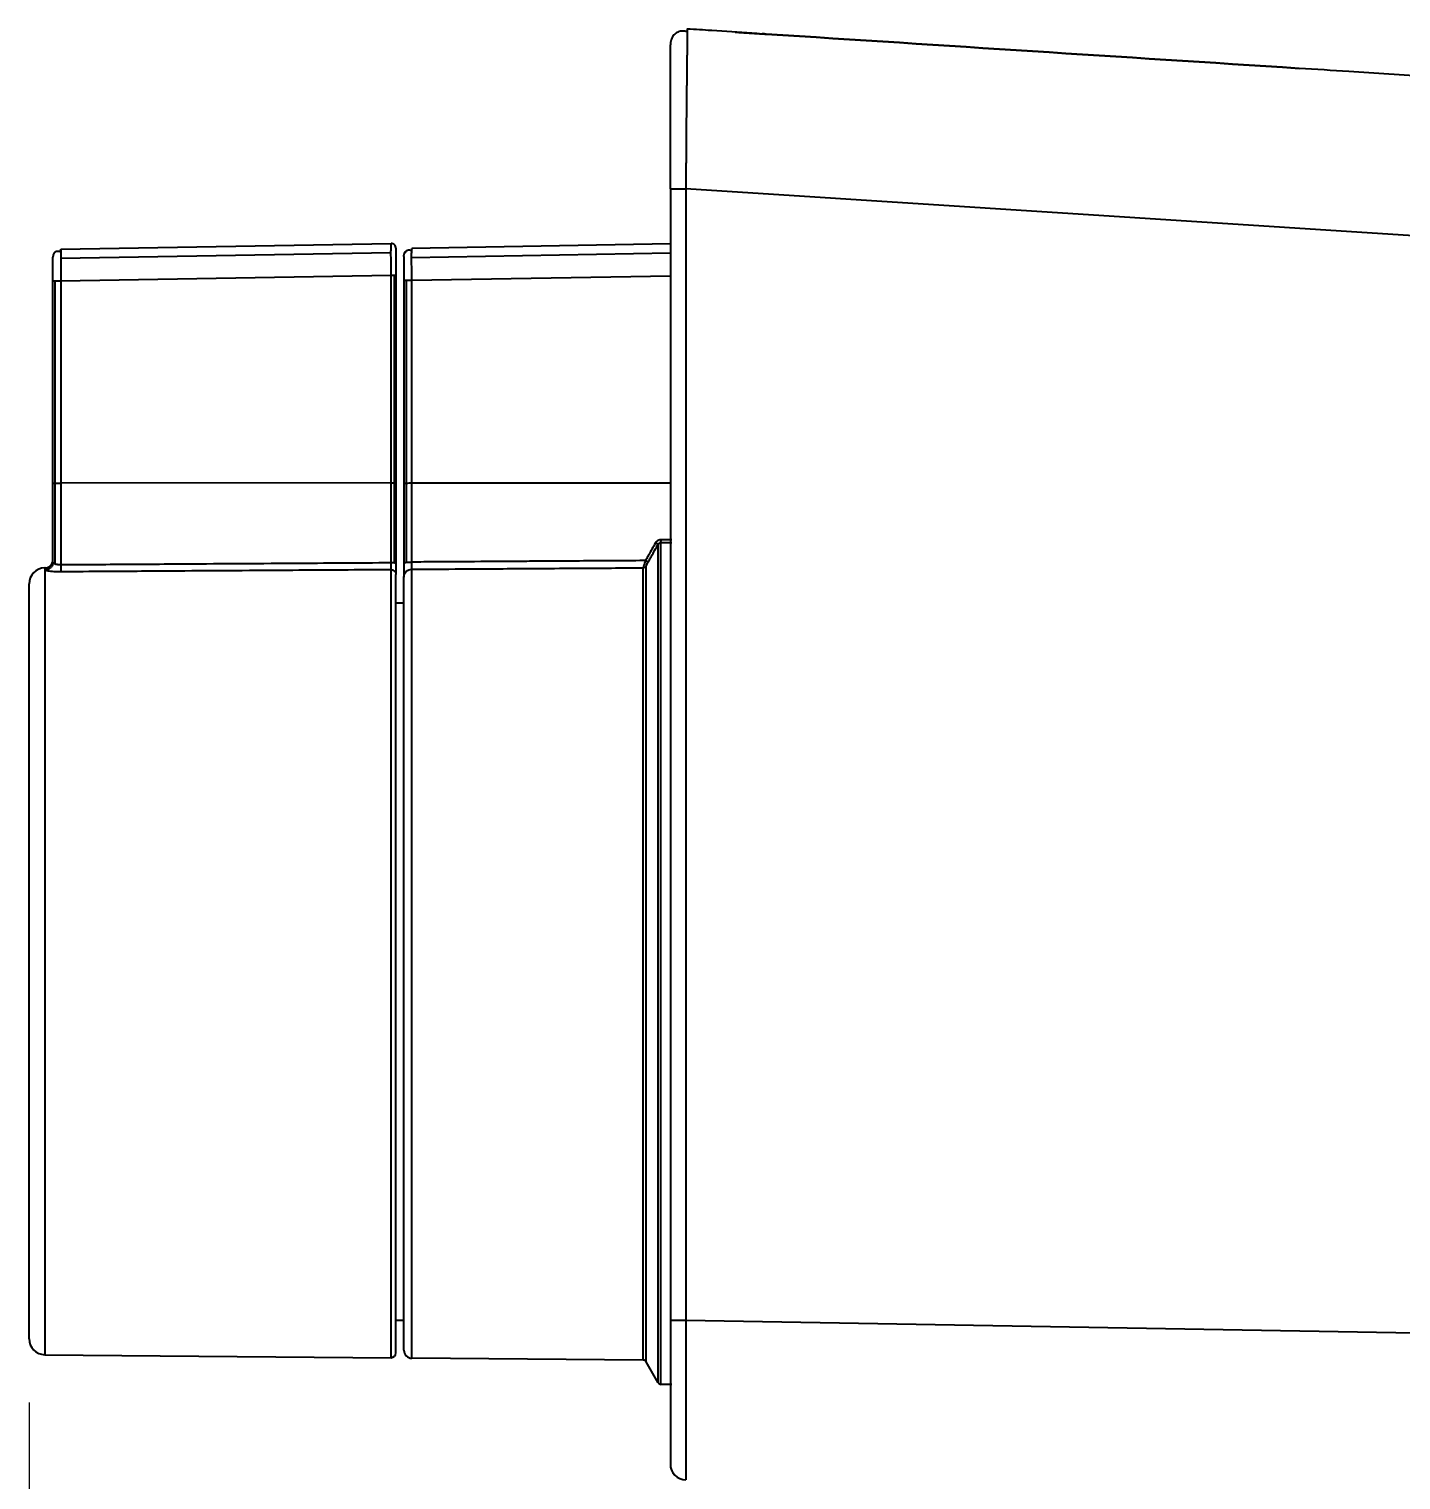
# Model space of a CAD drawing. Extents: x 11391 to 14551, y -233 to 2082.
# Drawn here: x 13400.2 to 13486.2, y 230.8 to 321.8 of the extents above; entities that cross this region are included whole.
import ezdxf

# ---------------------------------------------------------------- set-up
doc = ezdxf.new("R2010")
doc.units = 0
doc.header["$LTSCALE"] = 10
doc.header["$MEASUREMENT"] = 0
doc.header["$PDMODE"] = 3
doc.header["$PDSIZE"] = -10
doc.layers.get('0').update_dxf_attribs({"linetype": 'CONTINUOUS'})
doc.layers.get('DEFPOINTS').update_dxf_attribs({"linetype": 'CONTINUOUS'})
doc.layers.add('DEF_LAYER_ASSEM_MEMBER', color=7, linetype='CONTINUOUS')
doc.styles.add('Daelim Dimension', font='')
doc.styles.get('Daelim Dimension').set_extended_font_data('나눔고딕')
doc.dimstyles.new('DEFAULT', dxfattribs={"dimscale": 2, "dimtxt": 2, "dimasz": 2, "dimexe": 0, "dimexo": 2, "dimgap": 1, "dimtad": 1, "dimdec": 1, "dimzin": 9, "dimdsep": 46, "dimtxsty": 'Daelim Dimension', "dimcen": 0.5, "dimclrd": 252, "dimclre": 252, "dimclrt": 3, "dimadec": 1, "dimazin": 0, "dimtfac": 1, "dimtdec": 1, "dimtix": 1, "dimtmove": 0, "dimatfit": 3, "dimfxl": 1, "dimtolj": 1, "dimtzin": 1, "dimlwd": 9, "dimlwe": 9, "dimarcsym": 0})

# ---------------------------------------------------------------- blocks, each defined once
blk = doc.blocks.new('*D14')
at = {"color": 5, "lineweight": 9, "ltscale": 0.5, "transparency": 16777216}
for p, q in [((13400.161, 235.7), (13400.161, 64.639)), ((13573.362, 208.436), (13573.362, 64.639)), ((13565.362, 66.639), (13408.161, 66.639))]:
    blk.add_line(p, q, dxfattribs=at)
at = {"color": 5, "ltscale": 0.5, "transparency": 16777216}
for points in [[(13408.161, 67.972), (13408.161, 65.306), (13400.161, 66.639)], [(13565.362, 67.972), (13565.362, 65.306), (13573.362, 66.639)]]:
    blk.add_solid(points, dxfattribs=at)
at = {"layer": 'DEFPOINTS', "color": 0, "ltscale": 0.5, "transparency": 16777216}
for p in [(13400.161, 239.7), (13573.362, 212.436), (13400.161, 66.639)]:
    blk.add_point(p, dxfattribs=at)
at = {"color": 7, "ltscale": 0.5, "transparency": 16777216, "insert": (13463.035, 79.54), "char_height": 20, "attachment_point": 5, "style": 'Daelim Dimension'}
blk.add_mtext('\\A1;173', dxfattribs=at)

msp = doc.modelspace()

# ---------------------------------------------------------------- linework, layer by layer
at = {"layer": 'DEF_LAYER_ASSEM_MEMBER', "color": 7, "linetype": 'Continuous'}
for p, q in [((13442.96, 321.702), (13442.733, 321.716)), ((13445.782, 321.52), (13442.96, 321.702)), ((13509.901, 317.398), (13482.902, 319.134)), ((13440.365, 311.774), (13440.365, 240.844)), ((13440.365, 311.774), (13441.342, 311.774)), ((13509.085, 307.419), (13441.342, 311.774)), ((13441.342, 311.774), (13441.342, 240.844)), ((13402.152, 307.991), (13422.856, 308.353)), ((13401.661, 305.992), (13401.661, 307.491)), ((13422.853, 307.767), (13402.148, 307.406)), ((13423.161, 308.053), (13423.161, 306.353)), ((13423.661, 307.548), (13423.661, 306.048)), ((13440.365, 307.745), (13424.148, 307.462)), ((13440.365, 308.331), (13424.152, 308.048)), ((13401.661, 293.32), (13401.661, 305.992)), ((13401.804, 293.336), (13401.804, 305.992)), ((13422.856, 306.353), (13402.152, 305.992)), ((13402.152, 305.992), (13402.152, 293.342)), ((13422.856, 293.358), (13422.856, 306.353)), ((13423.071, 293.354), (13423.071, 306.353)), ((13423.161, 306.353), (13423.161, 293.345)), ((13423.661, 306.048), (13423.661, 293.302)), ((13423.804, 306.048), (13423.804, 293.317)), ((13424.152, 306.048), (13440.365, 306.331)), ((13424.152, 293.323), (13424.152, 306.048)), ((13401.661, 288.385), (13401.661, 293.32)), ((13401.804, 288.274), (13401.804, 293.336)), ((13422.856, 293.358), (13402.152, 293.342)), ((13402.152, 293.342), (13402.152, 288.225)), ((13422.856, 288.355), (13422.856, 293.358)), ((13423.071, 288.348), (13423.071, 293.354)), ((13423.161, 293.345), (13423.161, 288.329)), ((13423.661, 293.302), (13423.661, 288.342)), ((13423.804, 293.317), (13423.804, 288.372)), ((13440.365, 293.336), (13424.152, 293.323)), ((13424.152, 288.385), (13424.152, 293.323)), ((13439.603, 236.936), (13439.603, 289.504)), ((13439.776, 236.836), (13439.776, 289.608)), ((13401.152, 288.016), (13401.152, 238.7)), ((13401.165, 288.016), (13401.152, 288.016)), ((13401.165, 288.016), (13401.165, 287.888)), ((13422.858, 238.511), (13422.858, 287.905)), ((13422.861, 238.511), (13422.861, 287.905)), ((13423.161, 238.811), (13423.161, 287.609)), ((13423.661, 238.98), (13423.661, 287.439)), ((13424.156, 238.48), (13424.156, 287.934)), ((13438.671, 238.353), (13438.671, 288.026)), ((13438.842, 238.253), (13438.842, 288.125)), ((13400.161, 239.7), (13400.161, 287.016)), ((13423.161, 285.827), (13423.661, 285.836)), ((13423.661, 240.836), (13423.161, 240.845)), ((13441.342, 240.844), (13440.365, 240.844)), ((13573.362, 238.539), (13441.342, 240.844)), ((13401.152, 238.7), (13422.858, 238.511)), ((13438.671, 238.353), (13424.156, 238.48)), ((13439.603, 236.936), (13438.842, 238.253)), ((13440.461, 236.836), (13439.776, 236.836))]:
    msp.add_line(p, q, dxfattribs=at)
for centre, radius, start, end in [((13401.161, 288.516), 0.5, 270.5, 0), ((13401.161, 287.016), 1, 90.5, 180), ((13401.161, 239.7), 1, 180, 269.5), ((13422.861, 238.811), 0.3, 269.5, 270), ((13422.861, 238.811), 0.3, 270, 0), ((13424.161, 238.98), 0.5, 180, 269.5), ((13438.669, 238.153), 0.2, 30, 89.5), ((13439.776, 237.036), 0.2, 210, 270), ((13441.36, 231.84), 0.995, 180, 269)]:
    msp.add_arc(centre, radius, start, end, dxfattribs=at)
at = {"layer": 'DEF_LAYER_ASSEM_MEMBER', "color": 7, "linetype": 'Continuous', "extrusion": (0, 0, -1)}
for centre, major_axis, ratio, start_param, end_param in [((13402.161, 293.32), (0.5, 0), 0.043661, 3.141593, 3.918264), ((13402.161, 293.32), (0.5, 0), 0.043661, 3.918264, 4.694936), ((13422.861, 293.345), (0.3, 0), 0.043661, 4.694936, 5.48906), ((13422.861, 293.345), (0.3, 0), 0.043661, 5.48906, 6.283185), ((13422.861, 287.609), (-0.3, 0), 0.987904, 1.56207, 1.570796)]:
    msp.add_ellipse(centre, major_axis=major_axis, ratio=ratio, start_param=start_param, end_param=end_param, dxfattribs=at)
at = {"layer": 'DEF_LAYER_ASSEM_MEMBER', "color": 7, "linetype": 'Continuous'}
for start_param, end_param in [(2.364921, 3.141593), (1.58825, 2.364921)]:
    msp.add_ellipse((13424.161, 293.302), major_axis=(0.5, 0), ratio=0.043661, start_param=start_param, end_param=end_param, dxfattribs=at)
for points, weights in [([(13440.593, 321.441), (13440.365, 321.165), (13440.365, 320.808)], [0.845439650426, 0.865251457672, 0.999998443867]), ([(13439.776, 289.608), (13440.115, 289.607), (13440.454, 289.606)], [0.500000361213, 0.499999638787, 0.500000361213]), ([(13440.457, 289.787), (13440.119, 289.788), (13439.78, 289.789)], [0.499999324537, 0.500000675463, 0.499999324537])]:
    msp.add_rational_spline(points, weights, degree=2, dxfattribs=at)
for points, knots in [([(13441.419, 321.616), (13441.322, 321.655), (13441.128, 321.695), (13440.827, 321.633), (13440.575, 321.444), (13440.468, 321.263), (13440.428, 321.157)], [0, 0, 0, 0, 0.24858, 0.501392, 0.753682, 1, 1, 1, 1]), ([(13441.421, 321.617), (13441.421, 321.614), (13441.421, 321.606), (13441.421, 321.595), (13441.421, 321.583), (13441.421, 321.571), (13441.421, 321.558), (13441.421, 321.545), (13441.421, 321.531), (13441.421, 321.517), (13441.421, 321.503), (13441.421, 321.488), (13441.421, 321.473), (13441.421, 321.458), (13441.42, 321.442), (13441.42, 321.425), (13441.42, 321.409), (13441.42, 321.392), (13441.42, 321.374), (13441.42, 321.356), (13441.42, 321.338), (13441.42, 321.319), (13441.419, 321.3), (13441.419, 321.28), (13441.419, 321.26), (13441.419, 321.239), (13441.419, 321.218), (13441.419, 321.197), (13441.419, 321.175), (13441.418, 321.153), (13441.418, 321.13), (13441.418, 321.107), (13441.418, 321.083), (13441.418, 321.059), (13441.417, 321.035), (13441.417, 321.009), (13441.417, 320.984), (13441.417, 320.958), (13441.417, 320.932), (13441.416, 320.905), (13441.416, 320.877), (13441.416, 320.85), (13441.416, 320.821), (13441.415, 320.792), (13441.415, 320.763), (13441.415, 320.733), (13441.415, 320.703), (13441.414, 320.672), (13441.414, 320.641), (13441.414, 320.61), (13441.413, 320.577), (13441.413, 320.545), (13441.413, 320.511), (13441.412, 320.478), (13441.412, 320.444), (13441.412, 320.409), (13441.411, 320.374), (13441.411, 320.338), (13441.411, 320.302), (13441.41, 320.265), (13441.41, 320.228), (13441.41, 320.19), (13441.409, 320.152), (13441.409, 320.113), (13441.408, 320.074), (13441.408, 320.034), (13441.408, 319.993), (13441.407, 319.953), (13441.407, 319.911), (13441.406, 319.869), (13441.406, 319.827), (13441.405, 319.784), (13441.405, 319.74), (13441.404, 319.696), (13441.404, 319.652), (13441.403, 319.607), (13441.403, 319.561), (13441.402, 319.515), (13441.402, 319.468), (13441.401, 319.421), (13441.401, 319.373), (13441.4, 319.325), (13441.4, 319.276), (13441.399, 319.227), (13441.399, 319.177), (13441.398, 319.126), (13441.398, 319.075), (13441.397, 319.024), (13441.396, 318.971), (13441.396, 318.919), (13441.395, 318.866), (13441.395, 318.812), (13441.394, 318.758), (13441.393, 318.703), (13441.393, 318.648), (13441.392, 318.592), (13441.392, 318.535), (13441.391, 318.478), (13441.39, 318.421), (13441.39, 318.363), (13441.389, 318.304), (13441.388, 318.245), (13441.388, 318.185), (13441.387, 318.125), (13441.386, 318.064), (13441.386, 318.003), (13441.385, 317.941), (13441.384, 317.879), (13441.384, 317.816), (13441.383, 317.753), (13441.382, 317.689), (13441.382, 317.624), (13441.381, 317.559), (13441.38, 317.494), (13441.379, 317.428), (13441.379, 317.361), (13441.378, 317.294), (13441.377, 317.226), (13441.377, 317.158), (13441.376, 317.09), (13441.375, 317.02), (13441.374, 316.951), (13441.374, 316.881), (13441.373, 316.81), (13441.372, 316.739), (13441.372, 316.667), (13441.371, 316.595), (13441.37, 316.522), (13441.369, 316.449), (13441.369, 316.375), (13441.368, 316.301), (13441.367, 316.226), (13441.367, 316.151), (13441.366, 316.075), (13441.365, 315.999), (13441.364, 315.923), (13441.364, 315.846), (13441.363, 315.768), (13441.362, 315.69), (13441.362, 315.612), (13441.361, 315.533), (13441.36, 315.453), (13441.36, 315.373), (13441.359, 315.293), (13441.358, 315.212), (13441.358, 315.131), (13441.357, 315.05), (13441.356, 314.968), (13441.356, 314.885), (13441.355, 314.802), (13441.355, 314.719), (13441.354, 314.635), (13441.353, 314.551), (13441.353, 314.467), (13441.352, 314.382), (13441.352, 314.296), (13441.351, 314.211), (13441.351, 314.125), (13441.35, 314.038), (13441.35, 313.952), (13441.349, 313.864), (13441.349, 313.777), (13441.348, 313.689), (13441.348, 313.601), (13441.347, 313.512), (13441.347, 313.423), (13441.346, 313.334), (13441.346, 313.245), (13441.346, 313.155), (13441.345, 313.065), (13441.345, 312.974), (13441.345, 312.883), (13441.344, 312.792), (13441.344, 312.701), (13441.344, 312.609), (13441.343, 312.517), (13441.343, 312.425), (13441.343, 312.333), (13441.343, 312.24), (13441.343, 312.148), (13441.343, 312.054), (13441.343, 311.961), (13441.342, 311.868), (13441.342, 311.805), (13441.342, 311.774)], [0, 0, 0, 0, 0.004018, 0.008243, 0.012483, 0.016737, 0.021005, 0.025288, 0.029584, 0.033895, 0.038219, 0.042558, 0.046912, 0.051279, 0.05566, 0.060056, 0.064466, 0.06889, 0.073328, 0.077781, 0.082247, 0.086728, 0.091223, 0.095732, 0.100255, 0.104793, 0.109345, 0.11391, 0.11849, 0.123085, 0.127693, 0.132316, 0.136952, 0.141603, 0.146268, 0.150948, 0.155641, 0.160349, 0.165071, 0.169807, 0.174557, 0.179321, 0.1841, 0.188893, 0.1937, 0.198521, 0.203356, 0.208206, 0.21307, 0.217948, 0.22284, 0.227746, 0.232666, 0.237601, 0.24255, 0.247513, 0.25249, 0.257482, 0.262487, 0.267507, 0.272541, 0.277589, 0.282652, 0.287728, 0.292819, 0.297924, 0.303043, 0.308176, 0.313324, 0.318485, 0.323661, 0.328851, 0.334056, 0.339274, 0.344507, 0.349754, 0.355015, 0.36029, 0.36558, 0.370883, 0.376201, 0.381533, 0.386879, 0.39224, 0.397614, 0.403003, 0.408406, 0.413824, 0.419255, 0.424701, 0.43016, 0.435634, 0.441123, 0.446625, 0.452142, 0.457672, 0.463217, 0.468777, 0.47435, 0.479938, 0.485539, 0.491155, 0.496785, 0.50243, 0.508088, 0.513761, 0.519448, 0.525149, 0.530865, 0.536594, 0.542338, 0.548096, 0.553868, 0.559655, 0.565455, 0.57127, 0.577099, 0.582942, 0.5888, 0.594671, 0.600557, 0.606457, 0.612371, 0.6183, 0.624242, 0.630199, 0.63617, 0.642155, 0.648155, 0.654168, 0.660196, 0.666238, 0.672295, 0.678365, 0.68445, 0.690548, 0.696662, 0.702789, 0.70893, 0.715086, 0.721256, 0.72744, 0.733638, 0.739851, 0.746077, 0.752318, 0.758573, 0.764843, 0.771126, 0.777424, 0.783736, 0.790062, 0.796402, 0.802757, 0.809126, 0.815509, 0.821906, 0.828317, 0.834743, 0.841182, 0.847636, 0.854105, 0.860587, 0.867084, 0.873595, 0.88012, 0.886659, 0.893212, 0.89978, 0.906362, 0.912958, 0.919568, 0.926193, 0.932831, 0.939484, 0.946151, 0.952833, 0.959528, 0.966238, 0.972962, 0.9797, 0.986453, 0.993219, 1, 1, 1, 1]), ([(13441.424, 321.801), (13441.424, 321.801), (13441.423, 321.801), (13441.423, 321.8), (13441.423, 321.799), (13441.423, 321.799), (13441.423, 321.797), (13441.423, 321.796), (13441.423, 321.794), (13441.423, 321.792), (13441.423, 321.79), (13441.423, 321.787), (13441.423, 321.784), (13441.423, 321.781), (13441.423, 321.777), (13441.423, 321.774), (13441.423, 321.769), (13441.423, 321.765), (13441.422, 321.76), (13441.422, 321.755), (13441.422, 321.75), (13441.422, 321.744), (13441.422, 321.738), (13441.422, 321.732), (13441.422, 321.725), (13441.422, 321.718), (13441.422, 321.711), (13441.422, 321.703), (13441.422, 321.695), (13441.422, 321.686), (13441.422, 321.678), (13441.422, 321.669), (13441.422, 321.659), (13441.422, 321.649), (13441.422, 321.639), (13441.422, 321.629), (13441.422, 321.621), (13441.421, 321.617), (13441.421, 321.617)], [0, 0, 0, 0, 0.026795, 0.053693, 0.080693, 0.107794, 0.134998, 0.162304, 0.189712, 0.217222, 0.244835, 0.272549, 0.300365, 0.328284, 0.356305, 0.384427, 0.412652, 0.440979, 0.469409, 0.49794, 0.526573, 0.555309, 0.584147, 0.613087, 0.642129, 0.671273, 0.70052, 0.729868, 0.759319, 0.788872, 0.818527, 0.848284, 0.878144, 0.908105, 0.938169, 0.968335, 0.998603, 1, 1, 1, 1]), ([(13446.129, 321.498), (13446.138, 321.498), (13446.157, 321.496), (13446.185, 321.495), (13446.213, 321.493), (13446.24, 321.491), (13446.267, 321.489), (13446.294, 321.487), (13446.321, 321.486), (13446.348, 321.484), (13446.365, 321.483), (13446.374, 321.482)], [0, 0, 0, 0, 0.115592, 0.230039, 0.343351, 0.455539, 0.566613, 0.676585, 0.785465, 0.893266, 1, 1, 1, 1]), ([(13446.374, 321.482), (13446.366, 321.483), (13446.35, 321.484), (13446.326, 321.485), (13446.302, 321.487), (13446.278, 321.489), (13446.254, 321.49), (13446.229, 321.492), (13446.204, 321.493), (13446.179, 321.495), (13446.154, 321.497), (13446.137, 321.498), (13446.129, 321.498)], [0, 0, 0, 0, 0.096229, 0.193273, 0.291142, 0.389843, 0.489386, 0.589778, 0.691028, 0.793143, 0.896132, 1, 1, 1, 1]), ([(13440.365, 311.774), (13440.365, 312.879), (13440.365, 313.964), (13440.365, 316.233), (13440.365, 317.279), (13440.365, 319.043), (13440.365, 319.742), (13440.365, 320.389), (13440.365, 320.556), (13440.365, 320.757), (13440.365, 320.808), (13440.365, 320.808)], [0, 0, 0, 0, 0.25, 0.25, 0.5, 0.5, 0.75, 0.75, 0.875, 0.875, 1, 1, 1, 1]), ([(13422.853, 307.767), (13422.853, 307.832), (13422.853, 307.893), (13422.854, 308.109), (13422.854, 308.226), (13422.855, 308.332), (13422.855, 308.353), (13422.856, 308.353)], [0, 0, 0, 0, 0.176721, 0.176721, 0.683354, 0.683354, 1, 1, 1, 1]), ([(13423.071, 308.267), (13423.043, 308.295), (13423.009, 308.317), (13422.935, 308.346), (13422.895, 308.353), (13422.856, 308.353)], [0, 0, 0, 0, 0.5, 0.5, 1, 1, 1, 1]), ([(13401.804, 307.842), (13401.781, 307.819), (13401.761, 307.794), (13401.725, 307.74), (13401.71, 307.711), (13401.686, 307.651), (13401.676, 307.62), (13401.664, 307.556), (13401.661, 307.524), (13401.661, 307.491)], [0, 0, 0, 0, 0.25, 0.25, 0.5, 0.5, 0.75, 0.75, 1, 1, 1, 1]), ([(13401.698, 307.681), (13401.718, 307.727), (13401.767, 307.806), (13401.875, 307.876), (13402.007, 307.89), (13402.1, 307.862), (13402.149, 307.837)], [0, 0, 0, 0, 0.239103, 0.486957, 0.741675, 1, 1, 1, 1]), ([(13402.149, 307.837), (13402.149, 307.776), (13402.149, 307.697), (13402.148, 307.543), (13402.148, 307.477), (13402.148, 307.405)], [0, 0, 0, 0, 0.613496, 0.613496, 1, 1, 1, 1]), ([(13402.152, 307.991), (13402.151, 307.991), (13402.151, 307.971), (13402.15, 307.908), (13402.15, 307.876), (13402.149, 307.837)], [0, 0, 0, 0, 0.617863, 0.617863, 1, 1, 1, 1]), ([(13402.149, 307.842), (13402.149, 307.862), (13402.15, 307.879), (13402.15, 307.959), (13402.151, 307.99), (13402.152, 307.99)], [0, 0, 0, 0, 0.197382, 0.197382, 1, 1, 1, 1]), ([(13422.856, 306.353), (13422.855, 306.484), (13422.855, 306.615), (13422.854, 306.807), (13422.854, 306.871), (13422.854, 306.996), (13422.854, 307.304), (13422.853, 307.581), (13422.853, 307.767)], [0, 0, 0, 0, 0.25, 0.25, 0.375, 0.375, 0.5, 1, 1, 1, 1]), ([(13423.161, 308.053), (13423.161, 308.093), (13423.153, 308.132), (13423.122, 308.205), (13423.099, 308.239), (13423.071, 308.267)], [0, 0, 0, 0, 0.5, 0.5, 1, 1, 1, 1]), ([(13423.661, 307.548), (13423.661, 307.58), (13423.664, 307.613), (13423.676, 307.676), (13423.686, 307.707), (13423.71, 307.767), (13423.725, 307.796), (13423.761, 307.85), (13423.781, 307.875), (13423.804, 307.898)], [0, 0, 0, 0, 0.25, 0.25, 0.5, 0.5, 0.75, 0.75, 1, 1, 1, 1]), ([(13424.149, 307.894), (13424.1, 307.918), (13424.007, 307.947), (13423.875, 307.932), (13423.767, 307.862), (13423.718, 307.784), (13423.698, 307.737)], [0, 0, 0, 0, 0.258325, 0.513043, 0.760897, 1, 1, 1, 1]), ([(13424.148, 307.462), (13424.148, 307.533), (13424.148, 307.599), (13424.149, 307.753), (13424.149, 307.832), (13424.149, 307.894)], [0, 0, 0, 0, 0.386504, 0.386504, 1, 1, 1, 1]), ([(13424.152, 306.048), (13424.151, 306.256), (13424.15, 306.463), (13424.149, 306.962), (13424.148, 307.238), (13424.148, 307.462)], [0, 0, 0, 0, 0.396669, 0.396669, 1, 1, 1, 1]), ([(13424.149, 307.894), (13424.15, 307.932), (13424.15, 307.964), (13424.151, 308.028), (13424.151, 308.048), (13424.152, 308.048)], [0, 0, 0, 0, 0.382137, 0.382137, 1, 1, 1, 1]), ([(13402.148, 307.405), (13402.148, 307.182), (13402.149, 306.905), (13402.15, 306.407), (13402.151, 306.199), (13402.152, 305.992)], [0, 0, 0, 0, 0.603331, 0.603331, 1, 1, 1, 1]), ([(13439.433, 289.586), (13439.359, 289.454), (13439.285, 289.323), (13439.144, 289.074), (13439.077, 288.956), (13438.968, 288.764), (13438.926, 288.69), (13438.858, 288.57), (13438.832, 288.524), (13438.806, 288.477)], [0, 0, 0, 0, 0.355, 0.355, 0.675, 0.675, 0.875, 0.875, 1, 1, 1, 1]), ([(13438.976, 288.396), (13439.002, 288.442), (13439.028, 288.488), (13439.096, 288.608), (13439.138, 288.682), (13439.247, 288.874), (13439.313, 288.992), (13439.455, 289.242), (13439.529, 289.373), (13439.603, 289.504)], [0, 0, 0, 0, 0.125, 0.125, 0.325, 0.325, 0.645, 0.645, 1, 1, 1, 1]), ([(13439.78, 289.789), (13439.73, 289.789), (13439.68, 289.779), (13439.592, 289.745), (13439.553, 289.721), (13439.498, 289.673), (13439.479, 289.652), (13439.452, 289.615), (13439.442, 289.601), (13439.433, 289.586)], [0, 0, 0, 0, 0.355, 0.355, 0.675, 0.675, 0.875, 0.875, 1, 1, 1, 1]), ([(13439.603, 289.504), (13439.607, 289.512), (13439.612, 289.519), (13439.626, 289.538), (13439.636, 289.549), (13439.663, 289.573), (13439.682, 289.585), (13439.726, 289.603), (13439.751, 289.608), (13439.776, 289.608)], [0, 0, 0, 0, 0.125, 0.125, 0.325, 0.325, 0.645, 0.645, 1, 1, 1, 1]), ([(13401.661, 288.385), (13401.661, 288.353), (13401.658, 288.32), (13401.645, 288.257), (13401.635, 288.226), (13401.611, 288.166), (13401.595, 288.137), (13401.559, 288.083), (13401.539, 288.058), (13401.493, 288.012), (13401.468, 287.991), (13401.414, 287.955), (13401.385, 287.939), (13401.325, 287.914), (13401.294, 287.904), (13401.23, 287.891), (13401.198, 287.888), (13401.165, 287.888)], [0, 0, 0, 0, 0.125, 0.125, 0.25, 0.25, 0.375, 0.375, 0.5, 0.5, 0.625, 0.625, 0.75, 0.75, 0.875, 0.875, 1, 1, 1, 1]), ([(13401.661, 288.385), (13401.661, 288.376), (13401.664, 288.366), (13401.676, 288.346), (13401.686, 288.337), (13401.71, 288.317), (13401.725, 288.308), (13401.761, 288.29), (13401.781, 288.282), (13401.804, 288.274)], [0, 0, 0, 0, 0.25, 0.25, 0.5, 0.5, 0.75, 0.75, 1, 1, 1, 1]), ([(13402.152, 288.225), (13403.09, 288.231), (13404.029, 288.237), (13406.47, 288.253), (13407.972, 288.262), (13411.881, 288.287), (13414.288, 288.302), (13418.748, 288.33), (13420.801, 288.343), (13422.856, 288.355)], [0, 0, 0, 0, 0.136229, 0.136229, 0.354194, 0.354194, 0.702939, 0.702939, 1, 1, 1, 1]), ([(13422.858, 287.905), (13422.858, 287.909), (13422.858, 287.916), (13422.857, 287.939), (13422.857, 287.958), (13422.856, 288.022), (13422.856, 288.074), (13422.855, 288.201), (13422.855, 288.277), (13422.856, 288.355)], [0, 0, 0, 0, 0.125, 0.125, 0.325, 0.325, 0.645, 0.645, 1, 1, 1, 1]), ([(13423.161, 288.329), (13423.161, 288.204), (13423.161, 288.082), (13423.161, 287.879), (13423.161, 287.796), (13423.161, 287.694), (13423.161, 287.662), (13423.161, 287.626), (13423.161, 287.615), (13423.161, 287.609)], [0, 0, 0, 0, 0.355, 0.355, 0.675, 0.675, 0.875, 0.875, 1, 1, 1, 1]), ([(13423.661, 288.342), (13423.661, 288.345), (13423.664, 288.347), (13423.676, 288.353), (13423.686, 288.356), (13423.71, 288.361), (13423.725, 288.363), (13423.761, 288.368), (13423.781, 288.37), (13423.804, 288.372)], [0, 0, 0, 0, 0.25, 0.25, 0.5, 0.5, 0.75, 0.75, 1, 1, 1, 1]), ([(13423.661, 288.342), (13423.661, 288.286), (13423.661, 288.231), (13423.661, 288.09), (13423.661, 288.007), (13423.661, 287.806), (13423.661, 287.697), (13423.661, 287.523), (13423.661, 287.462), (13423.661, 287.439)], [0, 0, 0, 0, 0.125, 0.125, 0.325, 0.325, 0.645, 0.645, 1, 1, 1, 1]), ([(13423.804, 288.372), (13423.827, 288.374), (13423.852, 288.376), (13423.905, 288.379), (13423.934, 288.381), (13423.993, 288.383), (13424.024, 288.384), (13424.087, 288.385), (13424.12, 288.385), (13424.152, 288.385)], [0, 0, 0, 0, 0.25, 0.25, 0.5, 0.5, 0.75, 0.75, 1, 1, 1, 1]), ([(13438.806, 288.477), (13438.77, 288.477), (13438.733, 288.477), (13437.355, 288.468), (13436.013, 288.46), (13433.835, 288.446), (13432.997, 288.441), (13431.741, 288.433), (13431.322, 288.431), (13430.234, 288.424), (13429.564, 288.42), (13427.823, 288.409), (13426.752, 288.402), (13425.172, 288.392), (13424.662, 288.389), (13424.152, 288.385)], [0, 0, 0, 0, 0.007497, 0.007497, 0.28178, 0.28178, 0.453207, 0.453207, 0.53892, 0.53892, 0.676062, 0.676062, 0.895488, 0.895488, 1, 1, 1, 1]), ([(13424.156, 287.934), (13424.155, 287.945), (13424.154, 287.976), (13424.153, 288.063), (13424.152, 288.117), (13424.152, 288.218), (13424.152, 288.259), (13424.152, 288.33), (13424.152, 288.358), (13424.152, 288.385)], [0, 0, 0, 0, 0.355, 0.355, 0.675, 0.675, 0.875, 0.875, 1, 1, 1, 1]), ([(13438.806, 288.477), (13438.782, 288.405), (13438.758, 288.332), (13438.718, 288.207), (13438.702, 288.153), (13438.683, 288.084), (13438.677, 288.063), (13438.672, 288.038), (13438.671, 288.03), (13438.671, 288.026)], [0, 0, 0, 0, 0.355, 0.355, 0.675, 0.675, 0.875, 0.875, 1, 1, 1, 1]), ([(13438.842, 288.125), (13438.842, 288.128), (13438.843, 288.132), (13438.848, 288.147), (13438.853, 288.16), (13438.872, 288.201), (13438.888, 288.233), (13438.928, 288.309), (13438.951, 288.352), (13438.976, 288.396)], [0, 0, 0, 0, 0.125, 0.125, 0.325, 0.325, 0.645, 0.645, 1, 1, 1, 1]), ([(13402.148, 287.774), (13401.963, 287.773), (13401.778, 287.779), (13401.484, 287.803), (13401.367, 287.818), (13401.238, 287.846), (13401.203, 287.857), (13401.171, 287.874), (13401.165, 287.881), (13401.165, 287.888)], [0, 0, 0, 0, 0.355, 0.355, 0.675, 0.675, 0.875, 0.875, 1, 1, 1, 1]), ([(13401.804, 288.274), (13401.827, 288.266), (13401.852, 288.259), (13401.905, 288.247), (13401.933, 288.242), (13402.023, 288.229), (13402.087, 288.225), (13402.152, 288.225)], [0, 0, 0, 0, 0.25, 0.25, 0.5, 0.5, 1, 1, 1, 1]), ([(13422.858, 287.905), (13420.802, 287.892), (13418.746, 287.879), (13414.284, 287.851), (13411.877, 287.836), (13407.968, 287.811), (13406.465, 287.802), (13404.024, 287.786), (13403.086, 287.78), (13402.148, 287.774)], [0, 0, 0, 0, 0.297297, 0.297297, 0.645925, 0.645925, 0.863817, 0.863817, 1, 1, 1, 1]), ([(13422.861, 287.905), (13422.864, 287.905), (13422.87, 287.905), (13422.879, 287.904), (13422.888, 287.904), (13422.897, 287.903), (13422.906, 287.902), (13422.915, 287.9), (13422.924, 287.898), (13422.933, 287.896), (13422.941, 287.894), (13422.95, 287.892), (13422.959, 287.889), (13422.967, 287.886), (13422.976, 287.882), (13422.984, 287.879), (13422.992, 287.875), (13423, 287.871), (13423.008, 287.867), (13423.016, 287.862), (13423.024, 287.857), (13423.031, 287.852), (13423.039, 287.847), (13423.046, 287.842), (13423.053, 287.836), (13423.06, 287.83), (13423.066, 287.824), (13423.075, 287.816), (13423.085, 287.806), (13423.095, 287.793), (13423.106, 287.78), (13423.115, 287.766), (13423.123, 287.752), (13423.131, 287.737), (13423.138, 287.722), (13423.144, 287.706), (13423.149, 287.691), (13423.153, 287.675), (13423.157, 287.658), (13423.159, 287.642), (13423.16, 287.625), (13423.161, 287.614), (13423.161, 287.609)], [0, 0, 0, 0, 0.019232, 0.038463, 0.057695, 0.076927, 0.096158, 0.11539, 0.134622, 0.153853, 0.173085, 0.192317, 0.211548, 0.23078, 0.250012, 0.269243, 0.288475, 0.307707, 0.326938, 0.34617, 0.365402, 0.384633, 0.403865, 0.423097, 0.442328, 0.46156, 0.480792, 0.500023, 0.535736, 0.571449, 0.607161, 0.642874, 0.678586, 0.714299, 0.750012, 0.785724, 0.821437, 0.85715, 0.892862, 0.928575, 0.964287, 1, 1, 1, 1]), ([(13424.156, 287.934), (13424.663, 287.937), (13425.17, 287.941), (13426.748, 287.951), (13427.819, 287.958), (13429.56, 287.969), (13430.229, 287.973), (13431.318, 287.98), (13431.737, 287.982), (13432.993, 287.99), (13433.831, 287.996), (13436.002, 288.009), (13437.336, 288.018), (13438.671, 288.026)], [0, 0, 0, 0, 0.104914, 0.104914, 0.32645, 0.32645, 0.464909, 0.464909, 0.551446, 0.551446, 0.724521, 0.724521, 1, 1, 1, 1]), ([(13438.842, 288.125), (13438.834, 288.11), (13438.823, 288.096), (13438.799, 288.072), (13438.785, 288.062), (13438.755, 288.044), (13438.739, 288.038), (13438.706, 288.029), (13438.688, 288.026), (13438.671, 288.026)], [0, 0, 0, 0, 0.25, 0.25, 0.5, 0.5, 0.75, 0.75, 1, 1, 1, 1]), ([(13441.342, 240.844), (13441.342, 240.516), (13441.341, 240.189), (13441.34, 239.538), (13441.339, 239.214), (13441.338, 238.572), (13441.337, 238.254), (13441.336, 237.628), (13441.336, 237.319), (13441.335, 236.715), (13441.334, 236.419), (13441.333, 235.842), (13441.333, 235.561), (13441.332, 235.017), (13441.332, 234.49), (13441.332, 233.762), (13441.332, 233.102), (13441.332, 232.712), (13441.333, 232.348), (13441.333, 232.18), (13441.334, 231.872), (13441.335, 231.731), (13441.336, 231.481), (13441.336, 231.371), (13441.337, 231.181), (13441.338, 231.101), (13441.339, 230.973), (13441.34, 230.925), (13441.341, 230.861), (13441.342, 230.845), (13441.342, 230.845)], [0, 0, 0, 0, 0.0625, 0.0625, 0.125, 0.125, 0.1875, 0.1875, 0.25, 0.25, 0.3125, 0.3125, 0.375, 0.375, 0.4375, 0.5, 0.5625, 0.625, 0.625, 0.6875, 0.6875, 0.75, 0.75, 0.8125, 0.8125, 0.875, 0.875, 0.9375, 0.9375, 1, 1, 1, 1]), ([(13440.433, 231.477), (13440.472, 231.382), (13440.527, 231.29), (13440.598, 231.214), (13440.606, 231.205)], [0, 0, 0, 0, 0.890462, 1, 1, 1, 1])]:
    msp.add_open_spline(points, degree=3, knots=knots, dxfattribs=at)
for points, degree in [([(13442.96, 321.702), (13442.448, 321.735), (13441.936, 321.768), (13441.424, 321.801)], 3), ([(13444.421, 321.608), (13444.773, 321.585), (13445.657, 321.528), (13446.129, 321.498)], 2), ([(13446.374, 321.482), (13457.51, 320.766), (13468.647, 320.051), (13479.783, 319.335)], 3), ([(13479.783, 319.335), (13468.647, 320.051), (13457.51, 320.766), (13446.374, 321.482)], 3), ([(13482.902, 319.134), (13481.862, 319.201), (13480.823, 319.268), (13479.783, 319.335)], 3), ([(13424.152, 308.048), (13424.151, 308.048), (13424.151, 308.034), (13424.15, 308.006)], 3), ([(13401.805, 305.992), (13401.714, 305.992), (13401.661, 305.992), (13401.661, 305.992)], 3), ([(13402.152, 305.992), (13402.023, 305.992), (13401.895, 305.992), (13401.805, 305.992)], 3), ([(13423.07, 306.353), (13423.014, 306.353), (13422.935, 306.353), (13422.856, 306.353)], 3), ([(13423.161, 306.353), (13423.16, 306.353), (13423.127, 306.353), (13423.07, 306.353)], 3), ([(13423.661, 306.048), (13423.661, 306.048), (13423.714, 306.048), (13423.805, 306.048)], 3), ([(13423.805, 306.048), (13423.895, 306.048), (13424.023, 306.048), (13424.152, 306.048)], 3), ([(13439.603, 289.504), (13439.599, 289.503), (13439.558, 289.518), (13439.475, 289.562), (13439.433, 289.586)], 3), ([(13439.776, 289.608), (13439.777, 289.614), (13439.779, 289.657), (13439.78, 289.744), (13439.78, 289.789)], 3), ([(13422.856, 288.355), (13422.935, 288.355), (13423.015, 288.353), (13423.071, 288.348)], 3), ([(13423.071, 288.348), (13423.127, 288.343), (13423.161, 288.336), (13423.161, 288.329)], 3), ([(13438.976, 288.396), (13438.971, 288.395), (13438.931, 288.41), (13438.848, 288.454), (13438.806, 288.477)], 3), ([(13402.152, 288.225), (13402.153, 288.114), (13402.152, 287.899), (13402.149, 287.79), (13402.148, 287.774)], 3), ([(13423.661, 287.439), (13423.661, 287.568), (13423.768, 287.825), (13424.026, 287.933), (13424.156, 287.934)], 3), ([(13440.365, 240.844), (13440.365, 239.665), (13440.365, 237.309), (13440.365, 234.311), (13440.365, 232.309), (13440.365, 231.84), (13440.365, 231.84)], 3)]:
    msp.add_open_spline(points, degree=degree, dxfattribs=at)

# ---------------------------------------------------------------- dimensions: what is measured, and where the dimension line sits
at = {"color": 5, "ltscale": 0.5}
dim = msp.add_linear_dim(base=(13400.161, 66.639), p1=(13573.362, 212.436), p2=(13400.161, 239.7), dimstyle='DEFAULT', override={"dimtxt": 10, "dimasz": 4, "dimexe": 1, "dimdec": 0, "dimclrd": 5, "dimclre": 5, "dimclrt": 7}, dxfattribs=at)
dim.commit()
dim.dimension.update_dxf_attribs({"geometry": '*D14', "text_midpoint": (13463.035, 66.639), "dimtype": 160})

doc.saveas('drawing.dxf')
